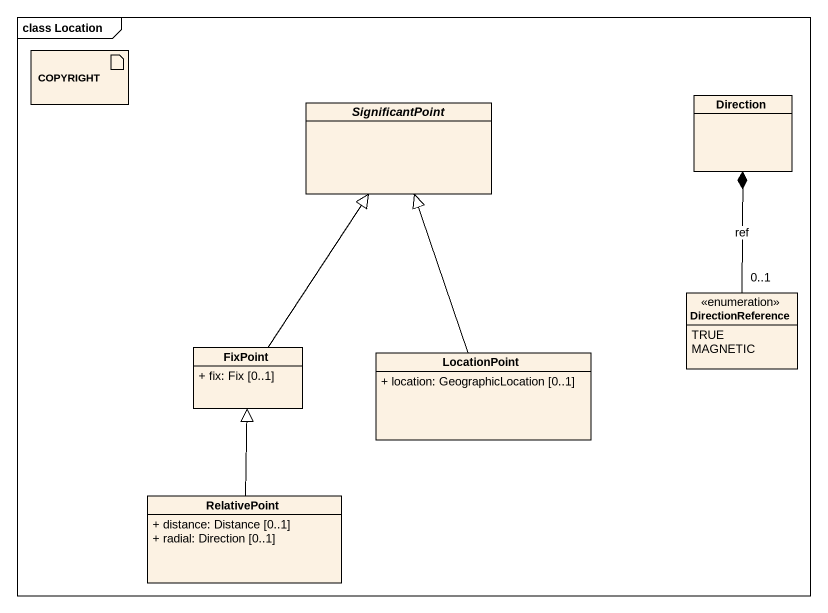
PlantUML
@startuml
mainframe class Location
allowmixing
hide circle
hide empty members
skinparam classAttributeIconSize 0
artifact COPYRIGHT
abstract class SignificantPoint
class Direction
enum DirectionReference {
  TRUE
  MAGNETIC
}
class FixPoint {
  + fix: Fix [0..1]
}
class LocationPoint {
  + location: GeographicLocation [0..1]
}
class RelativePoint {
  + distance: Distance [0..1]
  + radial: Direction [0..1]
}
Direction *-- "0..1" DirectionReference : ref
FixPoint -up-|> SignificantPoint
LocationPoint -up-|> SignificantPoint
RelativePoint -up-|> FixPoint
@enduml
